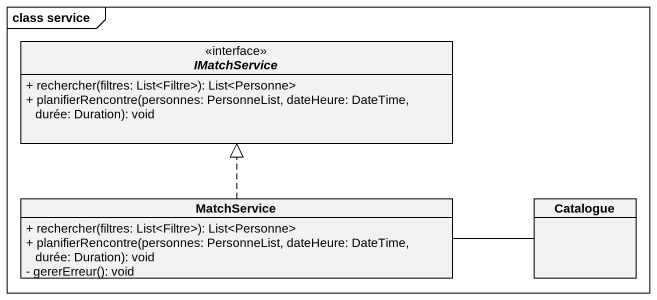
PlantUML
@startuml
mainframe class service
hide circle
hide empty members
skinparam classAttributeIconSize 0
interface IMatchService {
  + rechercher(filtres: List<Filtre>): List<Personne>
  + planifierRencontre(personnes: PersonneList, dateHeure: DateTime, durée: Duration): void
}
class MatchService {
  + rechercher(filtres: List<Filtre>): List<Personne>
  + planifierRencontre(personnes: PersonneList, dateHeure: DateTime, durée: Duration): void
  - gererErreur(): void
}
class Catalogue
MatchService .up.|> IMatchService
MatchService -right- Catalogue
@enduml
